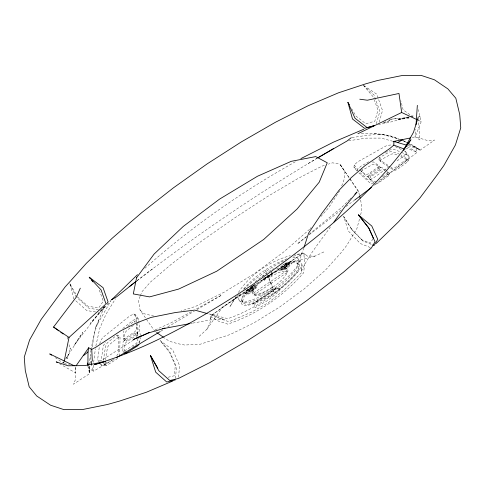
<?xml version="1.0" encoding="UTF-8"?>
<svg xmlns="http://www.w3.org/2000/svg" width="485" height="485" viewBox="0 0 485 485"><rect width="100%" height="100%" fill="white"/><g stroke="black" fill="none" stroke-linecap="round" stroke-linejoin="round"><path stroke-width="0.36" stroke-dasharray="2.42 1.82" d="M103.62 360.41L104.317 353.401L106.069 344.847L107.549 342.616L116.891 335.099L118.534 335.202L118.134 353.923L116.691 355.632M119.65 356.19L120.044 337.469L118.534 335.202M122.863 350.94L123.069 341.925L124.766 339.827L134.945 333.049L137.055 332.777L138.577 335.056L136.467 335.335L126.288 342.107L124.59 344.211L124.384 353.225L122.863 350.94L124.706 350.813L136.273 343.471L137.867 341.428L137.461 337.099M127.767 326.356L134.212 321.173L135.945 320.967L137.443 323.265L138.237 331.71L136.297 334.056L126.239 340.773L124.639 340.888L123.141 338.597L123.317 330.916M124.639 340.888L124.815 333.213L126.33 331.006L133.363 325.35M199.165 336.39L206.895 329.254L210.563 321.5L210.369 316.256C240.554 293.861 271.933 272.982 303.81 253.073L307.284 256.098L315.098 256.086L324.538 251.618M418.355 118.546L419.925 139.965L415.215 136.806L415.724 129.319M59.437 363.689L75.521 372.844L75.605 366.448L75.442 379.634L73.399 384.265L89.937 373.395L89.549 370.867L89.992 364.435M90.046 363.72L90.895 355.087M89.288 364.95L90.768 350.485M93.429 365.223L93.114 368.824L93.441 371.267L114.357 358.93M93.678 362.337L95.369 348.806M175.449 378.433L176.492 367.2L169.556 351.261L160.189 340.634L172.666 349.812L179.608 365.714L178.425 378.476M117.722 358.47L106.33 365.587L104.851 365.484L105.13 362.677M105.409 359.876L107.579 347.114L109.058 344.89L118.407 337.372L120.044 337.469M356.905 170.999L353.965 167.173L354.232 164.955L357.615 161.869L386.66 145.603L390.449 144.985L391.819 145.458M357.384 170.768L357.566 169.295L360.943 166.203L369.528 161.396M99.195 362.065L97.624 359.676L99.322 346.751M100.813 362.798L103.353 345.696L105.694 342.174M95.848 345.993L99.746 328.309L106.039 314.207L115.503 298.712M90.895 349.77L95.697 327.272L104.536 306.478M92.138 347.066L94.642 332.449L98.71 319.912M99.837 343.944L100.353 341.137L102.693 337.615L129.792 315.923L133.872 313.959L135.648 314.795L138.649 319.354L140.353 336.681M63.759 363.362L64.062 361.877M279.796 288.126L274.195 289.436L276.159 287.938L279.796 288.126L278.905 291.534L267.556 300.554L254.977 307.708L254.728 305.077L255.904 301.773L276.286 287.993L266.271 295.123L252.63 303.846L254.728 305.077M360.585 214.885L361.507 211.393L361.725 205.349L360.258 198.85M359.488 219.075L356.869 228.665L346.939 245.131L341.398 252.358L325.52 270.03L304.228 288.884L279.615 307.06L254.085 322.792L230.12 334.535L200.517 344.138L184.743 345.053L177.552 343.622L169.417 341.276L164.021 337.657M376.354 123.76L379.852 111.404L374.044 95.018L363.798 85.712M379.221 122.159L382.513 110.525L378.476 99.128M303.895 247.908L301.209 254.595L298.366 271.054C279.493 292.316 255.013 309.181 228.132 318.548C221.445 317.711 215.382 314.413 208.689 313.947M341.713 185.925L344.538 178.316L344.829 171.775L339.924 164.172L332.552 162.821L328.296 164.154M412.268 137.516L415.215 136.806L421.241 121.644L418.361 109.598M140.117 296.353L138.468 300.397L140.104 310.206L145.718 318.263M140.389 295.68L142.044 291.637L150.368 282.155L171.599 264.004L201.39 241.197L233.976 218.395L267.023 196.819L298.408 178.262L321.913 166.161L324.75 165.27M388.352 166.634L380.41 161.414L378.755 159.244L379.452 157.564L389.497 151.969L391.886 151.581L399.143 154.042M380.41 161.414L381.101 159.741L391.146 154.145L393.541 153.757L397.5 155.097M390.825 167.173L392.595 168.337L395.208 167.549L406.072 159.62L406.727 158.068L401.04 155.048M390.71 168.186L394.25 170.514L396.863 169.72L407.721 161.796L408.382 160.238L406.727 158.068M265.865 279.172L264.84 277.705L263.282 278.754L264.307 280.221L265.865 279.172L265.246 277.59L267.756 277.905L269.387 276.802L270.624 273.946L271.267 275.516L272.825 274.468L271.903 272.103M266.962 276.474L268.284 276.595L269.308 274.267M136.224 337.827L137.631 335.008L135.648 314.795M95.697 327.272L111.095 300.439M382.374 176.782L387.054 173.418L388.067 171.617L386.248 170.423M375.893 184.033L377.603 183.603L388.709 175.606L389.722 173.806L388.067 171.617M359.815 169.592L365.538 174.709L368.2 173.939L378.076 167.186L378.955 165.621L373.286 161.893L370.91 162.323M360.658 170.678L367.218 176.879L369.879 176.11L379.755 169.356L380.634 167.798L378.955 165.621M210.241 318.906L212.824 314.359L256.704 283.792L301.209 254.595L305.689 254.37M372.935 238.82L370.376 243.191L361.47 239.608L351.807 229.538L343.707 216.559L348.339 231.024L360.319 243.525L370.704 247.714M236.171 296.256L229.787 307.035L234.413 299.372L238.772 294.51M238.426 292.449C250.102 274.492 269.654 261.166 290.279 255.674M361.495 171.763L362.513 170.102L372.589 164.494L374.966 164.063L380.634 167.798M63.984 361.671L63.226 362.901L64.044 361.628M65.505 359.209L68.543 354.286L67.13 358.718L70.44 347.951L70.07 349.297L68.773 343.495M374.256 183.221L369.467 178.935L367.812 176.746L369.061 174.745L379.04 167.895L381.41 167.24L385.648 170.029M369.467 178.935L370.716 176.934L380.701 170.083L383.071 169.429L386.096 171.417M66.081 358.445L82.808 332.328L74.053 345.296L103.681 307.138M339.761 190.714L328.606 207.762L320.112 217.383M105.1 306.102L102.147 310.351L110.792 300.73M206.895 329.254L222.579 306.987L254.819 286.265L286.411 263.822L315.098 256.086M104.59 306.011L90.41 323.416L100.043 312.698L103.929 307.199M330.443 226.913C320.349 241.439 308.442 255.019 301.397 271.406L302.1 264.834L301.403 272.776L283.464 290.545L268.357 302.688L251.545 312.128L228.993 321.743L221.603 319.263L210.599 314.298L220.463 318.487L224.452 319.439L210.914 319.858L192.957 323.065M243.761 288.951C255.346 275.45 270.612 264.925 287.278 258.687M247.702 288.969L244.028 293.795A34.265 9.439 -35.1 0 0 247.514 302.737C266.544 298.142 283.537 285.592 295.492 270.297A34.265 9.439 -35.1 0 0 292 261.354L284.077 263.573M247.429 290.697L248.508 289.363L252.97 287.071L253.994 288.539L249.532 290.83L248.453 292.164L247.429 290.697L250.587 290.121L251.612 291.588L247.302 293.698L246.259 294.977L245.234 293.51L246.283 292.225L250.587 290.121M245.234 293.51L252.255 290.115L253.479 288.617L254.504 290.085L253.279 291.582L246.259 294.977M254.886 286.805L256.116 285.307L257.141 286.774L255.91 288.272L251.454 290.551L250.436 289.084L254.886 286.805L255.91 288.272M252.97 287.071L249.733 287.769L250.757 289.236L251.794 287.993L257.141 286.774M310.115 228.702L311.115 227.574M404.132 150.853L405.496 151.496L405.921 153.448L403.344 156.346L396.118 161.59M405.496 151.496L408.831 155.831L409.249 157.783L406.679 160.68L379.573 180.335M284.713 265.253L287.284 264.61L288.32 263.488L289.345 264.955L288.308 266.077L285.738 266.72L284.713 265.253A1.182 0.327 -35.1 0 1 285.616 264.216L288.32 263.488M282.482 267.568L285.156 266.865L286.368 265.574L287.393 267.041L286.18 268.332L283.507 269.036L282.482 267.568A1.491 0.412 -35.1 0 1 283.579 266.301L286.368 265.574M280.669 268.623L285.701 267.423L290.764 262.058L291.788 263.525L286.72 268.89L281.694 270.096L280.669 268.623A2.322 0.637 -35.1 0 1 280.973 267.562A2.322 0.637 -35.1 0 1 283.131 266.016A2.225 0.612 -35.1 0 1 283.507 264.998A2.225 0.612 -35.1 0 1 285.477 263.579L290.764 262.058M252.546 285.453L247.471 290.642L243.506 295.844A36.915 10.167 -35.1 0 0 247.265 305.477C267.768 300.53 286.071 287.011 298.948 270.533A36.915 10.167 -35.1 0 0 295.183 260.9L289.666 262.112L280.997 265.738M253.394 285.665L248.726 290.436L245.046 295.262A34.265 9.439 -35.1 0 0 248.538 304.204C267.568 299.609 284.562 287.059 296.511 271.764A34.265 9.439 -35.1 0 0 293.025 262.821L287.896 263.949L281.609 266.404L275.856 269.369M349.618 199.45L341.658 207.447L308.993 234.358M350.146 198.917L351.207 197.85M243.755 289.218C256.28 277.62 270.242 267.374 285.635 259.918M309.618 229.272L283.846 251.867L254.667 273.467L224.367 292.085L195.497 306.429L181.275 310.952M144.827 268.32C191.151 227.168 242.191 191.381 296.311 161.238M255.189 281.7L266.265 273.103L273.558 268.563M253.91 285.131L255.061 284.149M133.569 340.021L102.28 359.918L98.837 361.095L97.624 359.676M135.503 345.453L139.225 342.38L140.632 339.561L140.42 337.402M306.665 236.28L297.329 243.973L306.817 236.638M276.159 287.938L265.046 296.887L252.63 303.846M122.778 328.497L132.793 320.476L136.873 318.518L138.649 319.354M309.188 234.807L342.38 209.138M374.432 185.203L416.815 152.605L415.821 147.755L409.213 143.845M136.831 280.9C194.485 236.437 254.783 195.382 317.329 158.11M137.085 280.621L153.272 268.314M346.035 206.44L353.959 200.596M240.33 293.758A36.915 10.167 -35.1 0 0 244.876 302.052C265.38 297.105 283.683 283.586 296.559 267.108A36.915 10.167 -35.1 0 0 292.794 257.474L291.418 257.777M408.437 144.506L413.899 146.476L420.095 150.15L434.596 140.038L428.552 140.862L415.215 136.806M389.491 166.391L374.432 177.31L370.346 179.517L367.6 179.505L359.749 172.405M262.367 276.408L264.622 274.88M271.109 271.23L271.8 273L270.242 274.049L271.267 275.516M253.576 293.013L286.568 270.709L287.593 272.176L254.601 294.48L253.576 293.013L254.68 294.013C261.142 294.583 266.841 290.291 272.152 287.187L267.993 276.535C273.31 273.431 279.002 269.139 285.465 269.708L286.568 270.709M123.141 338.597L124.742 338.481L134.8 331.758L136.74 329.418L136.279 324.489M113.472 359.324L105.287 364.478L101.838 365.654L100.625 364.235M132.356 347.436L134.878 345.847M104.851 365.484L103.341 363.21L104.821 363.32L109.246 360.549M254.601 294.48L255.704 295.48C262.167 296.05 267.865 291.758 273.176 288.654L269.017 278.002C274.328 274.898 280.027 270.606 286.489 271.176L287.593 272.176M160.741 331.249L163.287 329.673M167.743 326.926L194.352 311.152M308.248 163.518L317.354 158.134M196.958 309.624L221.742 295.08L195.995 309.175M385.369 152.526L389.995 149.938L393.778 149.319L400.634 151.95M191.369 311.703L170.902 322.907L153.745 330.509M281.706 270.078A2.322 0.637 -35.1 0 1 281.997 269.029A2.322 0.637 -35.1 0 1 284.155 267.484A2.225 0.612 -35.1 0 1 284.531 266.465A2.225 0.612 -35.1 0 1 286.502 265.046L291.788 263.525M383.659 122.669L390.758 120.328L383.562 122.59M293.564 256.25L302.579 253.279L294.468 254.855M405.539 149.119L407.242 148.562L414.554 151.229L416.815 152.605L415.19 151.041L407.248 146.749M409.231 116.915L391.783 121.759L378.397 124.784M409.958 116.709L413.596 115.703L411.462 116.224M285.744 266.72A1.182 0.327 -35.1 0 1 286.641 265.683L289.345 264.955M283.513 269.029A1.491 0.412 -35.1 0 1 284.598 267.768L287.393 267.041M375.942 181.414L373.662 181.984L367.812 176.746M408.612 116.927L397.227 119.722L410.516 117.885M168.107 377.245L174.339 375.742L175.297 365.496L169.714 352.662L160.189 340.634M251.436 286.374L256.116 285.307M250.757 289.236L253.994 288.539M190.763 323.465L192.242 323.192M248.453 292.164L251.612 291.588M250.436 289.084L253.479 288.617M251.454 290.551L254.504 290.085M348.557 140.771L366.448 138.122L381.058 138.092L392.717 141.25M418.64 116.764L420.119 116.564L418.658 116.697M351.922 137.613C367.727 135.309 384.429 131.374 399.349 139.34L386.618 135.024L374.19 133.642L360.901 133.69M389.285 119.31L409.589 117.503M390.758 119.183L409.164 117.564M370.746 181.76L371.28 181.76M373.674 183.851L370.928 183.839L358.876 172.933M374.19 133.642L381.228 134.2L395.014 137.795L399.234 139.328M98.449 309.751L88.822 308.193L77.006 297.638M95.6 311.976L86.718 310.539L74.896 299.985M98.558 312.455L100.043 312.698M153.842 316.075L144.19 313.783L140.104 310.206M64.456 363.538L70.034 364.993M408.164 145.591L417.524 148.707L420.095 150.15L418.434 148.483L408.558 142.893M402.635 140.608L407.903 142.638L402.78 140.608L406.685 142.481M361.47 239.608L363.065 241.045L372.043 244.664M418.537 120.377L421.241 121.644M395.257 146.646L403.447 150.526M401.319 152.272L408.831 155.831M400.798 156.219L408.382 160.238M413.899 146.476L420.095 150.15M210.369 316.256L218.486 321.125L227.738 324.125C256.989 314.31 283.507 296.014 303.707 272.758L304.604 262.888L303.81 253.073M378.755 159.244L390.237 166.785M386.703 171.817L389.722 173.806M363.871 85.627L376.706 94.145L378.221 98.419M88.428 366.551L89.325 368.521L93.441 371.267L92.411 369.055L91.707 364.962M55.223 357.609L63.153 362.95M413.384 117.158L403.15 109.883L400.792 100.607M155.467 331.388L153.933 330.042L146.155 318.887M155.976 331.837L156.994 332.734M77.485 296.929L87.912 306.235L98.619 307.987L103.299 301.209L99.243 289.848M353.965 167.173L357.645 170.502M351.061 228.532L363.065 241.045M363.259 85.227L373.268 96.927L374.008 99.013M378.076 167.186L379.755 169.356M361.258 168.477L362.513 170.102M405.921 153.448L409.249 157.783M354.232 164.955L357.566 169.295M406.072 159.62L407.721 161.796M379.452 157.564L381.101 159.741M369.061 174.745L370.716 176.934M387.054 173.418L388.709 175.606M298.675 259.59L301.064 263.015M297.457 263.319L298.481 264.786M286.332 263.179L287.356 264.646M287.284 264.61L288.308 266.077M285.471 263.591L286.496 265.059M285.623 264.222L286.641 265.689M285.701 267.423L286.72 268.89M285.156 266.865L286.18 268.332M283.579 266.307L284.604 267.775M283.022 265.956L284.143 267.496M281.445 268.496L282.464 269.963M280.53 268.569L281.555 270.036M271.8 273L272.825 274.468M265.077 270.133L267.465 273.558M269.387 276.802L268.369 275.334L266.732 276.438L267.756 277.905M266.265 273.103L267.29 274.571M267.259 275.128L268.284 276.595M267.993 276.535L269.017 278.002M270.072 281.858L271.097 283.331M272.152 287.187L273.176 288.654M272.6 289.393L274.989 292.819M273.249 290.988L274.274 292.455M250.769 286.526L251.794 287.993M252.255 290.115L253.279 291.582M248.508 289.363L249.532 290.83M246.283 292.225L247.302 293.698M242.057 300.773L243.082 302.24M239.002 299.942L241.391 303.361M359.446 195.237L358.633 191.63L349.982 178.989M358.633 191.63L339.924 164.172L349.564 178.371M134.945 333.049L136.467 335.335M116.891 335.099L118.407 337.372M104.821 363.32L106.33 365.587M133.872 313.959L136.873 318.518M100.407 363.483L101.838 365.654M134.212 321.173L134.957 322.319M124.742 338.481L126.239 340.773M343.707 216.559L351.807 229.538M351.619 108.622L356.081 116.176L365.775 123.73L374.814 121.226L377.942 110.119L374.25 99.704M73.775 298.978L69.846 283.622L77.121 296.299M69.846 283.622L75.878 296.632M263.616 278.463L264.307 280.221M67.306 336.972L67.797 339.148M87.894 366.224L88.876 370.934L89.937 373.395L89.167 366.405M89.325 368.521L89.549 370.867M138.71 336.499L139.316 342.986M137.055 332.777L137.394 336.378M254.54 288.023L252.776 290.861A21.964 6.05 -35.1 0 0 254.643 295.141L257.505 294.831L261.221 293.637L265.544 291.643A21.219 5.844 -35.1 0 0 279.099 282.409L282.791 278.954L287.369 272.861A21.964 6.05 -35.1 0 0 285.507 268.581L282.64 268.89L278.923 270.084L274.601 272.079A21.219 5.844 -35.1 0 0 261.045 281.312L254.54 288.023"/><path stroke-width="0.73" d="M87.9 365.466L88.009 351.904L88.694 347.751L91.756 349.364L96.091 347.096L120.935 330.697L136.109 323.089L150.993 317.433L175.297 312.552L194.752 310.097L207.295 313.559M304.119 247.204L308.612 233.109L321.658 213.588L339.039 190.278L351.286 177.595L364.865 165.755L390.007 148.355L393.832 145.106L393.862 141.402L410.795 137.867M416.027 124.821L417.342 105.348M64.214 361.137L69.022 337.427L105.409 304.465M418.246 117.067L413.535 132.211L403.356 150.314L410.947 139.704C369.036 198.529 311.061 243.476 252.521 284.707C203.021 317.087 151.247 347.599 94.242 364.671L105.7 361.446M80.298 288.181L76.387 296.965L53.544 327.048L58.927 330.934M76.048 365.842L88.694 347.751M106.785 303.671L108.052 301.846L103.069 287.666L89.234 277.226L90.143 278.372M333.935 222.027L344.847 206.78L357.039 191.987L354.923 194.121M138.989 344.223L137.795 345.757L126.227 353.098L124.384 353.225M111.78 299.633L137.498 274.668M376.239 243.44L398.567 221.772L419.931 197.989L436.294 176.11L443.878 165.5L455.415 144.985L460.75 127.828L459.725 114.545L455.833 98.249L447.867 88.882L434.451 79.801L420.998 75.351L401.847 75.581L377.579 80.498L365.411 83.929L338.451 92.823L308.187 105.706L275.547 122.202L241.518 141.796L207.131 163.894L173.436 187.828L141.45 212.873L112.156 238.262L86.433 263.228L65.069 287.011L41.116 319.5L29.585 340.015L24.25 357.172L25.275 370.455L29.167 386.751L36.696 395.972L50.549 405.199L64.002 409.649L83.153 409.419L107.421 404.502L119.589 401.071L146.549 392.177L172.818 380.992M83.596 355.572L88.009 351.904M135.885 281.53L116.685 296.771L111.471 299.809M351.195 137.71L347.066 140.996L317.972 157.722M371.462 187.483L354.571 200.147M129.198 286.744L136.243 281.348M160.105 331.637L116.297 357.784M318.008 157.752L333.613 148.519M393.862 141.402L397.633 142.541L402.689 139.807M300.894 158.601L333.534 142.111L363.792 129.222M417.191 119.746L401.677 112.49L357.948 133.702M149.629 332.334L133.157 339.633L148.659 332.892L164.906 328.181M374.311 125.566L367.151 127.622L355.032 118.267L347.897 102.323L352.498 119.007L364.617 128.367L374.529 125.609M164.882 328.157L162.711 328.703L190.029 323.604M175.315 379.931L166.713 381.998L155.727 372.189L150.411 355.432L157.831 368.236M105.675 361.392L85.002 365.581L68.1 365.793L56.224 361.858L57.509 362.592M359.773 99.207L367.363 100.213L398.979 93.472L401.677 112.49M393.444 141.45L394.899 141.844M397.633 142.541L406.763 145.185M400.64 139.838L402.047 140.347M393.832 145.106L404.272 149.04M372.735 244.943L374.117 245.501L377.748 239.299L371.825 226.071L358.391 214.813L369.109 228.556L375.026 241.791L371.395 247.993L343.55 272.127L307.072 300.361L277.869 321.106L248.065 340.264L209.453 362.798L178.425 378.476L169.823 380.543L158.831 370.74L150.411 355.432M74.247 365.787L49.737 353.917L51.562 355.147M163.421 337.251L156.994 332.734M53.544 327.048L69.022 337.427M60.722 332.225L63.117 333.953M89.234 277.226L101.123 289.957L106.094 304.143M358.391 214.813L368.533 227.544L373.298 238.196M91.507 280.094L92.871 281.815M125.463 351.952L126.227 353.098M347.897 102.323L349.382 104.845M359.609 195.964L360.1 198.129M87.736 362.974L88.149 365.12M91.592 364.277L91.241 362.234L92.283 360.737L91.756 349.364M136.57 277.747L133.308 293.922L149.574 296.893L178.619 289.09L216.771 271.2L263.676 239.487L297.166 208.932L319.227 182.172L327.248 162.784L315.747 156.594L291.236 161.329L257.444 176.267L219.517 199.135L183.227 226.453L154.103 254.061L136.57 277.747"/></g></svg>
